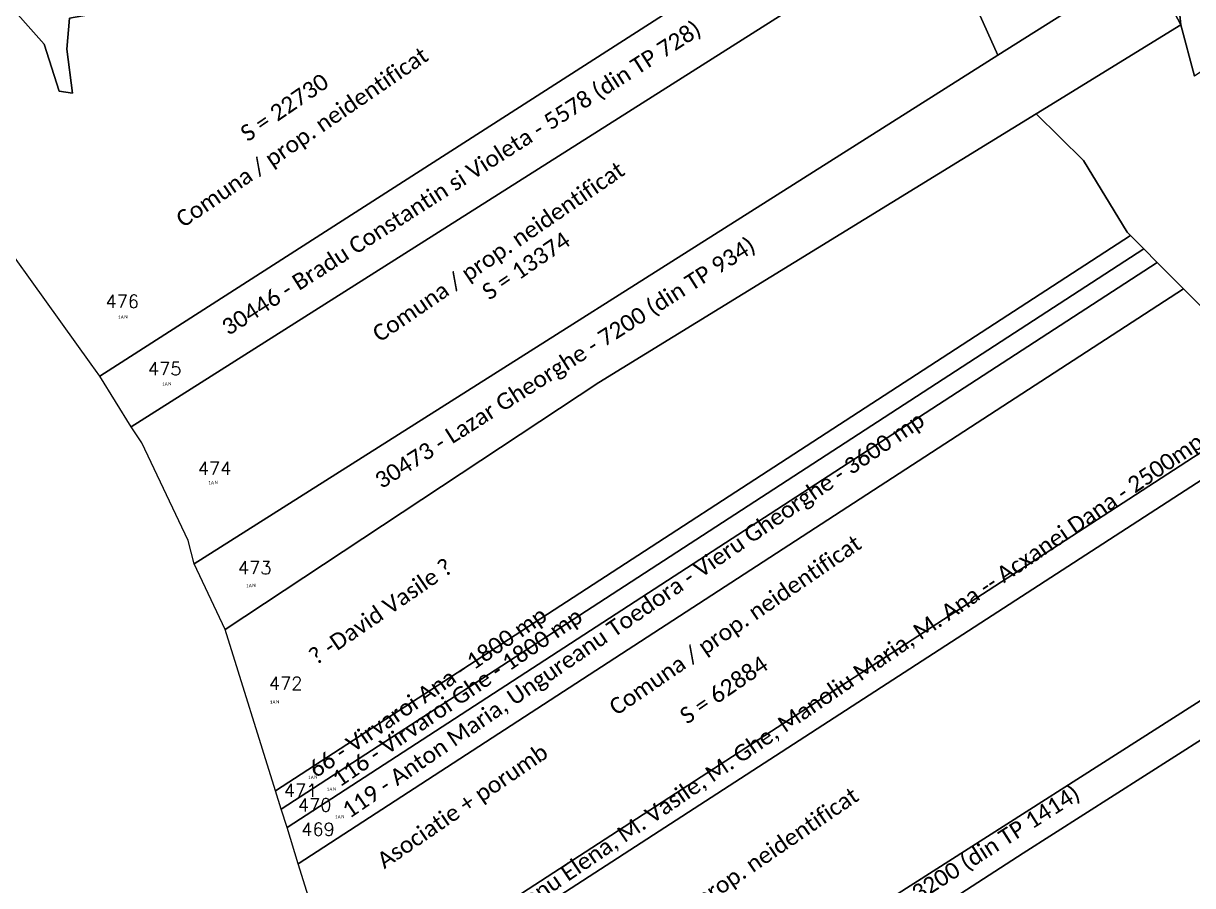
# Model space of a CAD drawing. Extents: x 612848 to 614465, y 646291 to 648325.
# Drawn here: x 613031.9 to 613390.8, y 647247.7 to 647512.2 of the extents above; entities that cross this region are included whole.
import ezdxf

# ---------------------------------------------------------------- set-up
doc = ezdxf.new("R2010")
doc.units = 0
doc.header["$LTSCALE"] = 0.5
doc.header["$MEASUREMENT"] = 0
for name, color, linetype in [('_CAT_FOL', 7, 'CONTINUOUS'), ('_IMPREJMUIT', 150, 'CONTINUOUS'), ('_NR_PARCELA', 50, 'CONTINUOUS'), ('_PARCELA_NOU_feb2025', 50, 'CONTINUOUS'), ('_TEXTE', 255, 'CONTINUOUS')]:
    doc.layers.add(name, color=color, linetype=linetype)
doc.layers.add('_ID', color=176, linetype='CONTINUOUS', lineweight=30)
doc.styles.get("Standard").update_dxf_attribs({"font": 'romans.shx'})
doc.styles.add('texte', font='calibri.ttf')

msp = doc.modelspace()

# ---------------------------------------------------------------- linework, layer by layer
at = {"layer": '_PARCELA_NOU_feb2025'}
for points in [[(613387.24, 647511.76), (613386.52, 647518.69), (613692.99, 647726.42), (613700.62, 647705.63), (613391.4, 647496.03)], [(613301.53, 647561.79), (613311.98, 647544.86), (613065, 647388.45), (613055.4, 647404), (613269.41, 647541.19)], [(613082.5, 647353.6), (613068.26, 647383.55), (613065, 647388.45), (613311.98, 647544.86), (613331.02, 647502.43), (613084.3, 647346.42)], [(613387.24, 647511.76), (613342.8, 647484.48), (613208.57, 647402.07), (613093.83, 647326.23), (613084.3, 647346.42), (613331.02, 647502.43), (613376.91, 647531.44)], [(613370.77, 647448.13), (613371.74, 647447.15), (613109.28, 647276.8), (613093.83, 647326.23), (613208.57, 647402.07), (613342.8, 647484.48), (613357.38, 647470.11)], [(613375.87, 647443), (613111.06, 647271.12), (613109.28, 647276.8), (613371.74, 647447.15)], [(613379.96, 647438.89), (613112.82, 647265.5), (613111.06, 647271.12), (613375.87, 647443)], [(613388.04, 647430.78), (613116.29, 647254.39), (613112.82, 647265.5), (613379.96, 647438.89)], [(613127.95, 647208.34), (613121.61, 647237.37), (613116.29, 647254.39), (613388.04, 647430.78), (613407.41, 647411.32), (613412.28, 647409.78), (613424.4, 647400.75)], [(613127.95, 647208.34), (613424.4, 647400.75), (613429.82, 647395.58), (613130.02, 647201.59)], [(613121.47, 647123.84), (613120.32, 647130.78), (613120.82, 647135.12), (613134.36, 647167.36), (613135.81, 647176.58), (613135.16, 647184.82), (613130.02, 647201.59), (613429.82, 647395.58), (613452.78, 647373.66), (613465.82, 647350.66), (613230.39, 647200.59), (613192.52, 647162.99), (613128.83, 647109.59)], [(613469.87, 647340.25), (613413.35, 647305.06), (613338.85, 647257.61), (613236.53, 647191.52), (613192.52, 647162.99), (613230.39, 647200.59), (613465.82, 647350.66)], [(613138.51, 647090.87), (613135.37, 647096.94), (613128.83, 647109.59), (613192.52, 647162.99), (613236.53, 647191.52), (613338.85, 647257.61), (613413.35, 647305.06), (613469.87, 647340.25), (613482.98, 647312.74), (613486.49, 647303.24), (613143.57, 647085.08)]]:
    msp.add_lwpolyline(points, close=True, dxfattribs=at)
for points in [[(613411.08, 647564.32), (613388.15, 647537.52), (613384.96, 647533.79), (613386.52, 647518.69), (613387.24, 647511.76), (613376.91, 647531.44), (613331.02, 647502.43), (613311.98, 647544.86), (613301.53, 647561.79), (613269.41, 647541.19), (613255.86, 647546.84), (613219.9, 647524.02), (613178.24, 647518.95), (613141.22, 647518.55), (613104.4, 647518.1), (613064.17, 647517), (613046.06, 647513.85), (613045.27, 647504.26), (613047.01, 647490.8), (613042.85, 647491.42), (613038.26, 647505.84), (613025.26, 647520.53)], [(613025.26, 647520.53), (613038.26, 647505.84), (613042.85, 647491.42), (613047.01, 647490.8), (613045.27, 647504.26), (613046.06, 647513.85), (613064.17, 647517), (613104.4, 647518.1), (613141.22, 647518.55), (613178.24, 647518.95), (613219.9, 647524.02), (613255.86, 647546.84), (613269.41, 647541.19), (613055.4, 647404), (613052.67, 647407.65), (613010.99, 647465.71)], [(613407.41, 647411.32), (613388.04, 647430.78), (613379.96, 647438.89), (613375.87, 647443), (613371.74, 647447.15), (613370.77, 647448.13), (613357.38, 647470.11), (613342.8, 647484.48), (613387.24, 647511.76), (613391.4, 647496.03)]]:
    msp.add_lwpolyline(points, dxfattribs=at)

# ---------------------------------------------------------------- texts
at = {"layer": '_CAT_FOL', "style": 'texte'}
for p in [(613061.79, 647421.59), (613075.27, 647401.07), (613089.5, 647370.83), (613101.09, 647339.22), (613108.36, 647303.49), (613120.11, 647280.4), (613125.84, 647276.78), (613128.39, 647268.29)]:
    msp.add_text('A', height=1, dxfattribs=at).set_placement(p)
at = {"layer": '_ID', "color": 40, "true_color": 0xf8d731}
for s, p in [('476', (613057.1, 647424.92)), ('475', (613070.14, 647404.27)), ('474', (613085.43, 647373.72)), ('473', (613097.77, 647343.2)), ('472', (613107.27, 647307.71)), ('471', (613111.86, 647274.88)), ('470', (613116.15, 647270.41)), ('469', (613117.2, 647262.96))]:
    msp.add_text(s, height=4, dxfattribs=at).set_placement(p)
at = {"layer": '_IMPREJMUIT', "style": 'texte'}
for p in [(613062.86, 647421.68), (613076.34, 647401.15), (613090.57, 647370.91), (613102.16, 647339.31), (613109.43, 647303.57), (613121.18, 647280.49), (613126.9, 647276.86), (613129.46, 647268.37)]:
    msp.add_text('N', height=1, dxfattribs=at).set_placement(p)
at = {"layer": '_NR_PARCELA', "style": 'texte'}
for p in [(613060.97, 647421.59), (613074.45, 647401.07), (613088.67, 647370.83), (613100.26, 647339.22), (613107.54, 647303.48), (613119.28, 647280.4), (613125.01, 647276.78), (613127.57, 647268.29)]:
    msp.add_text('1', height=1, dxfattribs=at).set_placement(p)
at = {"layer": '_TEXTE', "style": 'texte'}
for s, rotation, p in [('30446 - Bradu Constantin si Violeta - 5578 (din TP 728)', 32.5141, (613094.85, 647416.28)), ('Comuna / prop. neidentificat', 34.3835, (613081, 647449.38)), ('S = 22730', 34.3835, (613100.75, 647475.72)), ('Comuna / prop. neidentificat', 34.3835, (613141.29, 647414.24)), ('S = 13374', 34.3835, (613174.91, 647427.12)), ('30473 - Lazar Gheorghe - 7200 (din TP 934)', 32.5141, (613141.87, 647369.27)), ('119 - Anton Maria, Ungureanu Toedora - Vieru Gheorghe - 3600 mp', 34.3835, (613131.98, 647268.11)), ('55 - Munteanu Elena, M. Vasile, M. Ghe, Manoliu Maria, M. Ana -- Acxanei Dana - 2500mp', 34.3835, (613158.76, 647221.24)), ('Comuna / prop. neidentificat', 34.3835, (613213.96, 647299.7)), ('? -David Vasile ?', 34.3835, (613121.77, 647315.21)), ('66 - Virvaroi Ana - 1800 mp', 34.3835, (613121.77, 647280.59)), ('116 - Virvaroi Ghe - 1800 mp', 34.3835, (613128.94, 647277.71)), ('S = 62884', 34.3835, (613235.63, 647297.04)), ('Asociatie + porumb', 34.3835, (613142.69, 647252.69)), ('Comuna / prop. neidentificat', 34.3835, (613213.13, 647222.31)), ('31027 - Leonte Vasile - 3200 (din TP 1414)', 32.5141, (613244.43, 647203))]:
    msp.add_text(s, height=5, rotation=rotation, dxfattribs=at).set_placement(p)

doc.saveas('drawing.dxf')
